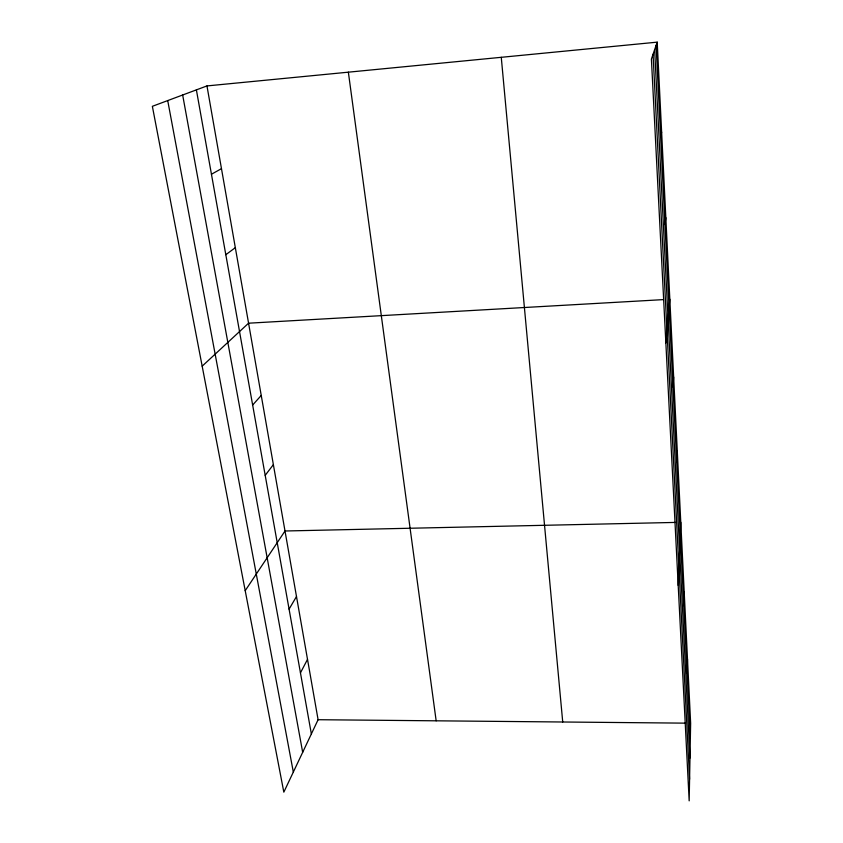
<?xml version="1.0" encoding="UTF-8"?>
<svg xmlns="http://www.w3.org/2000/svg" width="843" height="843" viewBox="0 0 843 843"><rect width="100%" height="100%" fill="white"/><g stroke="black" fill="none" stroke-linecap="round" stroke-linejoin="round"><path stroke-width="1.26" d="M687.14 673.473L687.488 659.142M683.789 605.611L684.21 592.239M678.204 585.421L680.775 522.302M676.708 462.449L677.287 451.3M672.977 386.905L673.652 377.032M665.854 342.953L669.827 299.244M664.958 224.596L665.833 217.694M660.638 137.272L661.629 132.098M657.213 42.15L651.407 59.073L689.174 800.85L690.638 723.199L657.213 42.15L206.967 85.923L152.362 106.313L283.828 792.146L318.096 719.711L206.967 85.923M300.456 672.851L307.516 659.374M289.075 609.141L296.494 596.528M245.208 590.669L285.008 530.995L675.58 522.418M265.197 475.336L273.374 464.651M252.647 405.03L261.235 395.451M202.172 366.157L248.569 323.196L663.262 299.623M225.819 254.712L235.323 247.673M211.445 174.238L221.477 168.663M318.096 719.711L685.464 723.146M167.715 100.58L293.322 772.062M182.657 94.996L302.679 752.304M196.387 89.874L311.362 733.958M348.359 72.171L436.158 720.818M501.269 57.313L562.724 721.998M653.051 54.289L689.574 779.238M656.096 45.406L690.343 738.405M654.642 49.653L689.974 758.036"/></g></svg>
